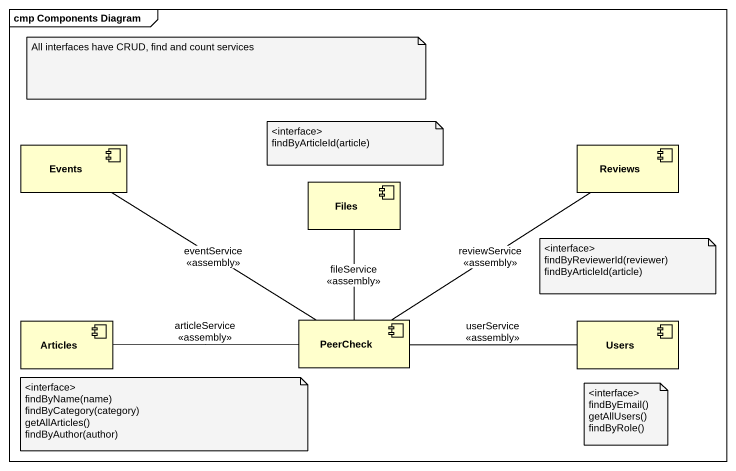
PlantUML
@startuml
mainframe cmp Components Diagram
component Events
component Reviews
component Files
component Articles
component PeerCheck
component Users
PeerCheck -up- Events : eventService\n<<assembly>>
PeerCheck -up- Reviews : reviewService\n<<assembly>>
PeerCheck -up- Files : fileService\n<<assembly>>
PeerCheck -left- Articles : articleService\n<<assembly>>
PeerCheck -right- Users : userService\n<<assembly>>
note as N1
  All interfaces have CRUD, find and count services
end note
note as N2
  <interface>
  findByArticleId(article)
end note
note as N3
  <interface>
  findByReviewerId(reviewer)
  findByArticleId(article)
end note
note as N4
  <interface>
  findByName(name)
  findByCategory(category)
  getAllArticles()
  findByAuthor(author)
end note
note as N5
  <interface>
  findByEmail()
  getAllUsers()
  findByRole()
end note
@enduml
